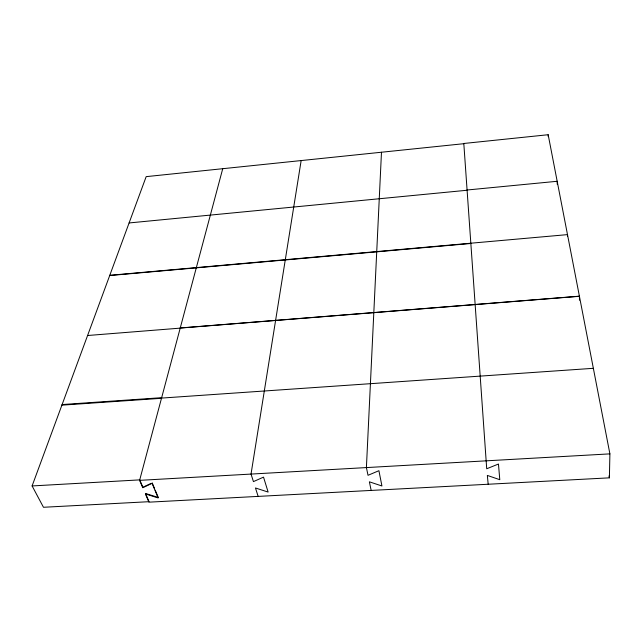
<?xml version="1.0" encoding="UTF-8"?>
<svg xmlns="http://www.w3.org/2000/svg" width="642" height="642" viewBox="0 0 642 642"><rect width="100%" height="100%" fill="white"/><g stroke="black" fill="none" stroke-linecap="round" stroke-linejoin="round"><path stroke-width="0.96" d="M222.734 168.702L139.603 480.352L142.749 487.727L152.074 483.346L158.157 497.943L145.405 493.939L148.928 502.164L609.394 477.841L609.9 453.87L548.172 134.724L463.805 143.479L486.708 468.764L498.473 464.03L499.781 479.694L487.342 475.425L488.177 484.245M381.484 152.234L366.405 467.577L368.018 475.305L378.916 470.698L381.934 485.986L369.375 481.813L371.164 490.424M301.154 160.564L251.03 474.077L253.438 481.62L263.525 477.126L268.123 492.069L255.46 487.976L258.148 496.394M155.236 490.167L158.277 497.462L145.533 493.457L149.048 501.691L43.471 507.276L32.1 485.946L146.175 176.638L463.821 143.696M150.501 483.667L142.877 487.254L139.731 479.879L32.1 485.946M467.047 190.008L557.176 181.285L557.248 184.294M129.098 222.951L467.071 190.257M109.79 275.298L567.496 234.619L567.528 236.593M109.702 275.546L470.787 243.495M180.25 327.958L579.397 296.171M180.225 328.078L579.429 296.307L579.453 300.183M87.585 335.509L180.209 328.134M62.122 404.556L161.656 397.687M161.543 398.088L593.352 368.315M61.897 405.158L161.487 398.297M139.603 480.352L609.9 453.87M152.194 482.864L154.473 488.337M609.025 475.891L609.394 477.841M548.172 134.724L548.228 136.666"/></g></svg>
